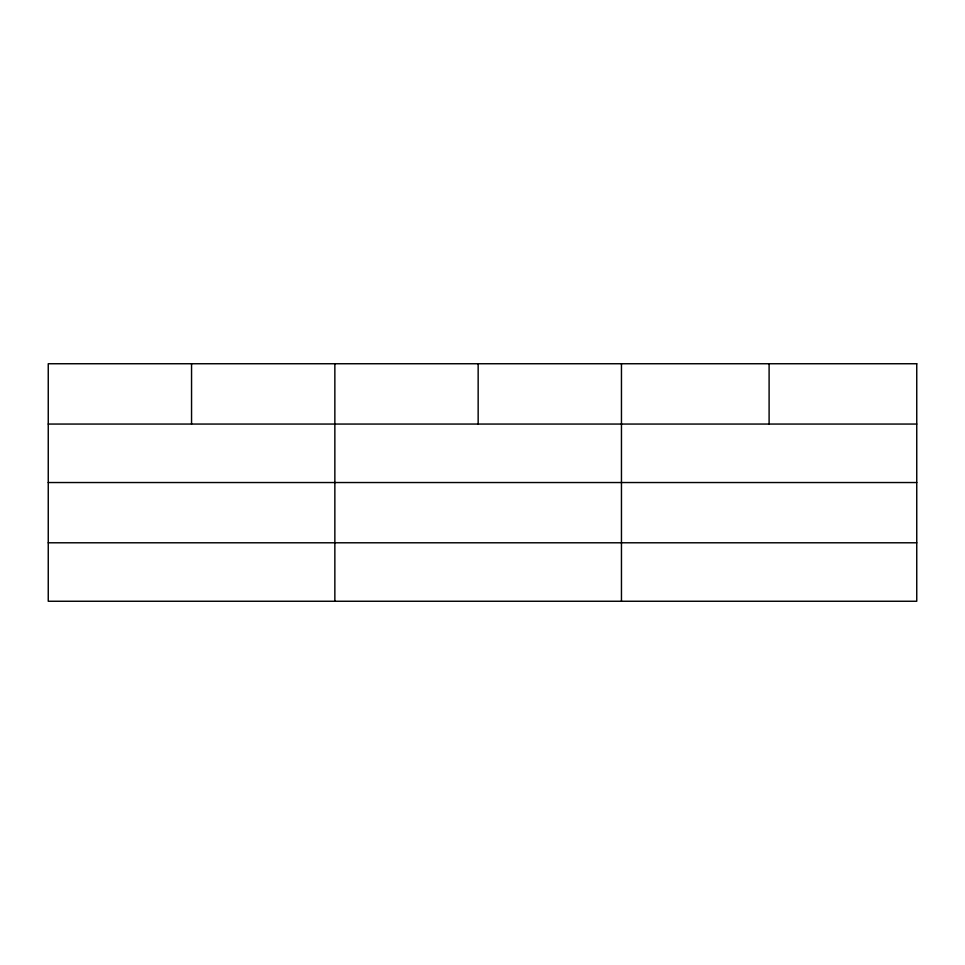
<?xml version="1.0" encoding="UTF-8"?>
<svg xmlns="http://www.w3.org/2000/svg" width="965" height="965" viewBox="0 0 965 965"><rect width="100%" height="100%" fill="white"/><g stroke="black" fill="none" stroke-linecap="round" stroke-linejoin="round"><path stroke-width="1.45" d="M48.25 424.057L916.75 424.057M48.25 482.536L916.75 482.536M48.25 542.788L916.75 542.788M769.105 363.745L769.105 424.057M621.46 363.745L621.46 601.255M478.157 363.745L478.157 424.057M334.855 363.745L334.855 601.255M191.553 363.745L191.553 424.057M916.75 363.745L48.25 363.745L48.25 601.255L916.75 601.255L916.75 363.745"/></g></svg>
